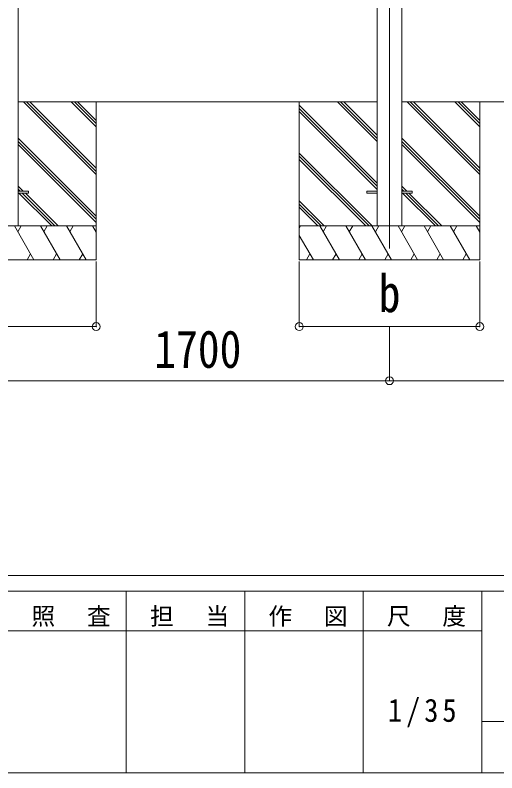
# Model space of a CAD drawing. Units: millimetres at full size, sheet at 1:35; details may follow other scales. Extents: x -9783 to 9892, y -6828 to 6752.
# Drawn here: x 3238 to 5373, y -6828 to -3468 of the extents above; entities that cross this region are included whole.
import ezdxf
from ezdxf.enums import TextEntityAlignment as Align

# ---------------------------------------------------------------- set-up
doc = ezdxf.new("R2010")
doc.units = ezdxf.units.MM
doc.header["$LTSCALE"] = 35
doc.header["$PDMODE"] = 32
doc.header["$PDSIZE"] = 35
for name, color, linetype, lineweight in [('0-0_0', 7, 'Continuous', 9), ('0-1_本体', 4, 'Continuous', 9), ('0-2_部品', 7, 'Continuous', 9), ('0-8_PARTS2', 2, 'Continuous', 9), ('0-A_寸法', 6, 'Continuous', 9), ('F-0_240', 7, 'Continuous', 9)]:
    doc.layers.add(name, color=color, linetype=linetype, lineweight=lineweight)
doc.styles.add('ＭＳ ゴシック', font='')
doc.styles.get('ＭＳ ゴシック').set_extended_font_data('MS Gothic')

msp = doc.modelspace()

# ---------------------------------------------------------------- linework, layer by layer
at = {"layer": '0-0_0'}
for p, q in [((4842.22, -3852.78), (3252.22, -3852.78)), ((3597.22, -4175.24), (3274.75, -3852.78)), ((3597.22, -4161.1), (3288.89, -3852.78)), ((3597.22, -4146.96), (3303.04, -3852.78)), ((3597.22, -3963.11), (3486.88, -3852.78)), ((3597.22, -3948.97), (3501.03, -3852.78)), ((3597.22, -3934.83), (3515.17, -3852.78)), ((3597.22, -3852.78), (3597.22, -4552.78)), ((4497.22, -3852.78), (4497.22, -4552.78)), ((4842.22, -4028.61), (4666.38, -3852.78)), ((4842.22, -4014.47), (4680.53, -3852.78)), ((4842.22, -4000.33), (4694.67, -3852.78)), ((6542.22, -3852.78), (4952.22, -3852.78)), ((5297.22, -4175.24), (4974.75, -3852.78)), ((5297.22, -4161.1), (4988.89, -3852.78)), ((5297.22, -4146.96), (5003.04, -3852.78)), ((5297.22, -3963.11), (5186.88, -3852.78)), ((5297.22, -3948.97), (5201.03, -3852.78)), ((5297.22, -3934.83), (5215.17, -3852.78)), ((5297.22, -3852.78), (5297.22, -4552.78)), ((4842.22, -4212.46), (4497.22, -3867.46)), ((4842.22, -4226.6), (4497.22, -3881.6)), ((4842.22, -4240.74), (4497.22, -3895.75)), ((3597.22, -4359.09), (3252.22, -4014.09)), ((3597.22, -4373.23), (3252.22, -4028.23)), ((5297.22, -4359.09), (4952.22, -4014.09)), ((5297.22, -4373.23), (4952.22, -4028.23)), ((3597.22, -4387.38), (3252.22, -4042.38)), ((5297.22, -4387.38), (4952.22, -4042.38)), ((4820.41, -4402.78), (4497.22, -4079.59)), ((4806.27, -4402.78), (4497.22, -4093.73)), ((4792.12, -4402.78), (4497.22, -4107.88)), ((3274.27, -4248.28), (3252.22, -4226.22)), ((4974.27, -4248.28), (4952.22, -4226.22)), ((3260.13, -4248.28), (3252.22, -4240.37)), ((3400.49, -4402.78), (3254.99, -4257.28)), ((3414.63, -4402.78), (3269.13, -4257.28)), ((3428.77, -4402.78), (3283.27, -4257.28)), ((4960.13, -4248.28), (4952.22, -4240.37)), ((5100.49, -4402.78), (4954.99, -4257.28)), ((5114.63, -4402.78), (4969.13, -4257.28)), ((5128.77, -4402.78), (4983.27, -4257.28)), ((4608.27, -4402.78), (4497.22, -4291.72)), ((4594.13, -4402.78), (4497.22, -4305.87)), ((4579.99, -4402.78), (4497.22, -4320.01)), ((2797.22, -4402.78), (3597.22, -4402.78)), ((3321.53, -4552.78), (3234.93, -4402.78)), ((3249.93, -4428.76), (3264.93, -4402.78)), ((3437, -4552.78), (3350.4, -4402.78)), ((3365.4, -4428.76), (3380.4, -4402.78)), ((3552.47, -4552.78), (3465.87, -4402.78)), ((3480.87, -4428.76), (3495.87, -4402.78)), ((3597.22, -4430.28), (3581.34, -4402.78)), ((4497.22, -4402.78), (5297.22, -4402.78)), ((4503.05, -4402.78), (4497.22, -4412.88)), ((4675.12, -4552.78), (4588.52, -4402.78)), ((4618.52, -4402.78), (4603.52, -4428.76)), ((4790.59, -4552.78), (4703.99, -4402.78)), ((4718.99, -4428.76), (4733.99, -4402.78)), ((4906.06, -4552.78), (4819.46, -4402.78)), ((4834.46, -4428.76), (4849.46, -4402.78)), ((5021.53, -4552.78), (4934.93, -4402.78)), ((4949.93, -4428.76), (4964.93, -4402.78)), ((5137, -4552.78), (5050.4, -4402.78)), ((5065.4, -4428.76), (5080.4, -4402.78)), ((5252.47, -4552.78), (5165.87, -4402.78)), ((5180.87, -4428.76), (5195.87, -4402.78)), ((5297.22, -4430.28), (5281.34, -4402.78)), ((4559.65, -4552.78), (4497.22, -4444.64)), ((3306.53, -4526.8), (3291.53, -4552.78)), ((3422, -4526.8), (3407, -4552.78)), ((3537.47, -4526.8), (3522.47, -4552.78)), ((4544.65, -4526.8), (4529.65, -4552.78)), ((4660.12, -4526.8), (4645.12, -4552.78)), ((4775.59, -4526.8), (4760.59, -4552.78)), ((4891.06, -4526.8), (4876.06, -4552.78)), ((5006.53, -4526.8), (4991.53, -4552.78)), ((5122, -4526.8), (5107, -4552.78)), ((5237.47, -4526.8), (5222.47, -4552.78)), ((3597.22, -4552.78), (2797.22, -4552.78)), ((5297.22, -4552.78), (4497.22, -4552.78))]:
    msp.add_line(p, q, dxfattribs=at)
at = {"layer": '0-1_本体'}
for p, q in [((3252.22, -1522.77), (3252.22, -4402.77)), ((4842.22, -1522.77), (4842.22, -4402.77)), ((4952.22, -1522.77), (4952.22, -4402.77))]:
    msp.add_line(p, q, dxfattribs=at)
at = {"layer": '0-2_部品', "color": 4}
for p, q in [((3252.22, -4248.27), (3297.22, -4248.27)), ((3252.22, -4257.27), (3297.22, -4257.27)), ((3297.22, -4248.27), (3297.22, -4257.27)), ((4797.22, -4248.27), (4797.22, -4257.27)), ((4797.22, -4248.27), (4842.22, -4248.27)), ((4797.22, -4257.27), (4842.22, -4257.27)), ((4952.22, -4248.27), (4997.22, -4248.27)), ((4952.22, -4257.27), (4997.22, -4257.27)), ((4997.22, -4248.27), (4997.22, -4257.27))]:
    msp.add_line(p, q, dxfattribs=at)
at = {"layer": '0-8_PARTS2'}
msp.add_line((4897.22, -1556.64), (4897.22, -4502.78), dxfattribs=at)
at = {"layer": '0-A_寸法'}
for p, q in [((3597.22, -4849.17), (3597.22, -4560.2)), ((4497.22, -4849.17), (4497.22, -4560.2)), ((5297.22, -4849.17), (5297.22, -4560.2)), ((3597.22, -4849.17), (2797.22, -4849.17)), ((5297.22, -4849.17), (4497.22, -4849.17)), ((4897.22, -5089.15), (4897.22, -4849.17)), ((3197.22, -5089.15), (4897.22, -5089.15)), ((6597.22, -5089.15), (4897.22, -5089.15))]:
    msp.add_line(p, q, dxfattribs=at)
for p in [(3597.22, -4849.17), (4497.22, -4849.17), (5297.22, -4849.17), (4897.22, -5089.15)]:
    msp.add_point(p, dxfattribs=at)
at = {"layer": 'F-0_240', "color": 5}
for p, q in [((-9783.03, -5953.1), (9396.97, -5953.1)), ((-9783.03, -6023.1), (6285.75, -6023.1)), ((3730.75, -6023.1), (3730.75, -6828.1)), ((4255.75, -6023.1), (4255.75, -6828.1)), ((4780.75, -6023.1), (4780.75, -6828.1)), ((5305.75, -6023.1), (5305.75, -6828.1)), ((3205.75, -6198.1), (5305.75, -6198.1)), ((5305.75, -6600.6), (6285.75, -6600.6)), ((-9783.03, -6828.1), (9396.97, -6828.1))]:
    msp.add_line(p, q, dxfattribs=at)

# ---------------------------------------------------------------- texts
at = {"layer": '0-A_寸法', "color": 7, "style": 'ＭＳ ゴシック', "width": 0.85}
for s, p in [('b', (4849.09, -4834.79)), ('1700', (3854.72, -5082.15))]:
    msp.add_text(s, height=166.8, dxfattribs=at).set_placement(p, align=Align.BOTTOM_LEFT)
at = {"layer": 'F-0_240', "attachment_point": 7, "style": 'ＭＳ ゴシック'}
for s, insert, char_height in [('\\T1.17;照\u3000査', (3310.76, -6180.6), 76.98), ('\\T1.17;担\u3000当', (3835.76, -6180.6), 76.98), ('\\T1.17;作\u3000図', (4360.75, -6180.6), 76.98), ('\\T1.17;尺\u3000度', (4885.76, -6180.6), 76.98), ('\\T1.28;\\W0.9;1/35', (4890.13, -6626.85), 102.6)]:
    msp.add_mtext(s, dxfattribs=dict(at, insert=insert, char_height=char_height))

doc.saveas('drawing.dxf')
